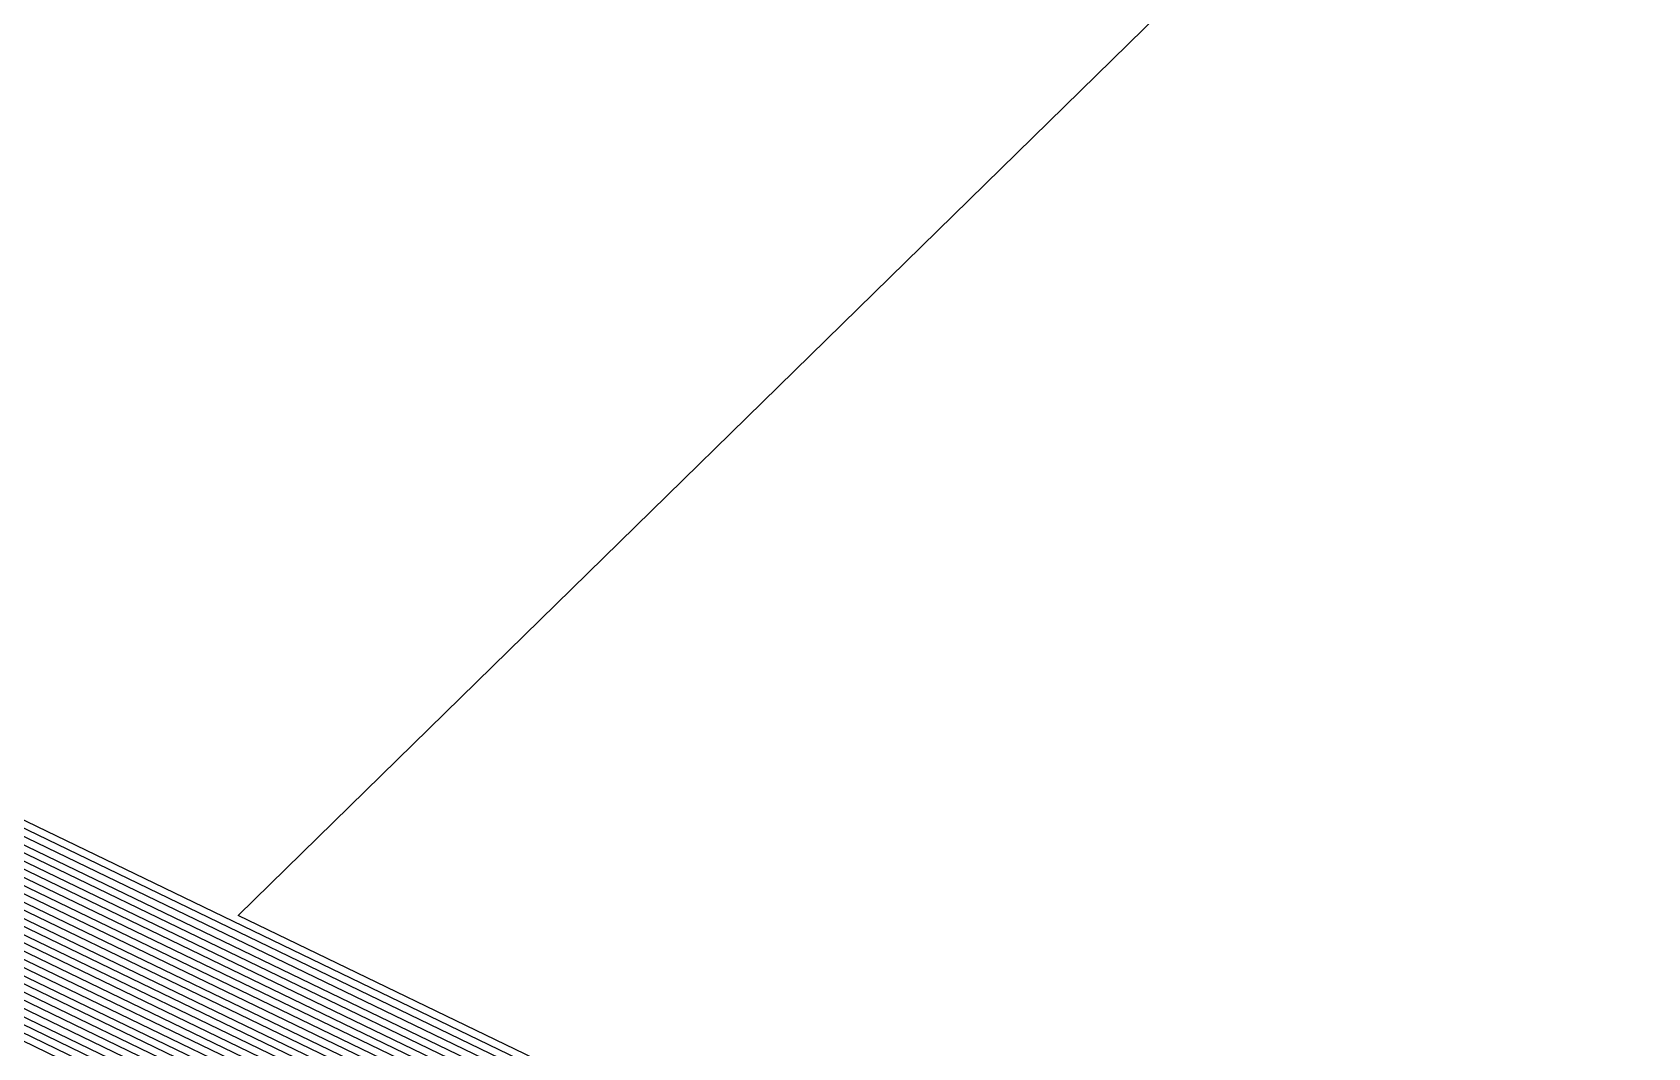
# Model space of a CAD drawing. Extents: x 7084 to 11035, y 13750 to 16729.
# Drawn here: x 8696.0922 to 8696.5852, y 15506.4406 to 15506.7505 of the extents above; entities that cross this region are included whole.
import ezdxf

# ---------------------------------------------------------------- set-up
doc = ezdxf.new("R2010")
doc.units = 0
doc.layers.add('Default', color=7, linetype='Continuous')

msp = doc.modelspace()

# ---------------------------------------------------------------- linework, layer by layer
at = {"layer": 'Default'}
for points in [[(8590.36024, 15364.27159), (8615.8985, 15368.20056), (8663.18388, 15435.18828), (8682.17387, 15426.0207), (8748.93775, 15408.61236), (8820.55323, 15453.372), (8747.19132, 15542.26392), (8705.8166, 15501.7467), (8686.82661, 15510.91428), (8728.20133, 15551.4315), (8755.8873, 15607.88145), (8844.54739, 15670.92871), (8994.28456, 15706.39276), (9014.20778, 15738.43792), (9073.97745, 15697.13528), (9263.11906, 15691.22453), (9369.51114, 15653.79028), (9477.87359, 15612.41557), (9558.27802, 15633.779), (9855.78198, 15552.99975)], [(8821.22225, 15453.09493), (8747.43257, 15542.50517), (8705.8166, 15501.7517), (8687.49292, 15510.59761), (8729.10889, 15551.35108), (8755.82343, 15605.82033), (8845.00049, 15669.23521), (8995.61076, 15704.90606), (9014.83492, 15735.82682), (9072.50741, 15695.9734), (9262.75188, 15690.02818), (9369.76433, 15652.37566), (9478.75863, 15610.75969), (9556.34185, 15631.37353), (9855.58053, 15550.12327)], [(9855.4798, 15548.68502), (9555.37376, 15630.17079), (9479.20115, 15609.93175), (9369.89092, 15651.66835), (9262.5683, 15689.43001), (9071.77239, 15695.39245), (9015.14849, 15734.52127), (8996.27386, 15704.1627), (8845.22704, 15668.38847), (8755.79149, 15604.78977), (8729.56268, 15551.31087), (8687.82608, 15510.43928), (8705.8166, 15501.7542), (8747.5532, 15542.6258), (8821.55675, 15452.9564), (8749.31491, 15407.80528), (8681.96708, 15425.36588), (8663.97656, 15434.05095), (8616.27761, 15366.47733), (8592.08347, 15362.75515), (8536.43465, 15247.48265), (8527.53731, 15248.0144), (8468.21703, 15216.98121)], [(8469.89389, 15216.70741), (8528.11565, 15247.16592), (8536.84822, 15246.64401), (8592.65788, 15362.24967), (8616.40398, 15365.90292), (8664.24079, 15433.67184), (8681.89815, 15425.1476), (8749.44062, 15407.53625), (8821.89126, 15452.81786), (8747.67382, 15542.74642), (8705.8166, 15501.7567), (8688.15924, 15510.28094), (8730.01646, 15551.27066), (8755.75956, 15603.75921), (8845.45359, 15667.54172), (8996.93696, 15703.41935), (9015.46206, 15733.21572), (9071.03737, 15694.81151), (9262.38471, 15688.83184), (9370.01752, 15650.96104), (9479.64367, 15609.10381), (9554.40568, 15628.96805), (9855.37908, 15547.24678)], [(8822.22577, 15452.67933), (8747.79445, 15542.86705), (8705.8166, 15501.7592), (8688.4924, 15510.12261), (8730.47025, 15551.23046), (8755.72762, 15602.72866), (8845.68014, 15666.69497), (8997.60006, 15702.67599), (9015.77563, 15731.91017), (9070.30235, 15694.23057), (9262.20112, 15688.23366), (9370.14411, 15650.25372), (9480.08619, 15608.27588), (9553.43759, 15627.76532), (9855.27835, 15545.80854)], [(8473.24762, 15216.15982), (8529.27233, 15245.46895), (8537.67538, 15244.96674), (8593.8067, 15361.23871), (8616.65672, 15364.7541), (8664.76925, 15432.91362), (8681.76029, 15424.71105), (8749.69206, 15406.99819), (8822.56028, 15452.54079), (8747.91507, 15542.98767), (8705.8166, 15501.7617), (8688.82555, 15509.96427), (8730.92403, 15551.19025), (8755.69569, 15601.6981), (8845.90669, 15665.84822), (8998.26316, 15701.93264), (9016.0892, 15730.60462), (9069.56733, 15693.64963), (9262.01754, 15687.63549), (9370.27071, 15649.54641), (9480.52871, 15607.44794), (9552.46951, 15626.56258), (9855.17763, 15544.37029)], [(9854.97617, 15541.49381), (9550.53334, 15624.15712), (9481.41374, 15605.79206), (9370.52389, 15648.13179), (9261.65036, 15686.43914), (9068.09729, 15692.48775), (9016.71635, 15727.99353), (8999.58936, 15700.44593), (8846.35979, 15664.15473), (8755.63182, 15599.63698), (8731.8316, 15551.10983), (8689.49187, 15509.6476), (8705.8166, 15501.7667), (8748.15633, 15543.22893), (8823.2293, 15452.26372), (8749.94349, 15406.46013), (8681.62243, 15424.2745), (8665.2977, 15432.1554), (8616.90946, 15363.60528), (8594.95552, 15360.22774), (8538.50252, 15243.28946), (8530.42902, 15243.77198), (8476.60135, 15215.61223)], [(9854.87545, 15540.05556), (9549.56526, 15622.95438), (9481.85626, 15604.96412), (9370.65049, 15647.42448), (9261.46678, 15685.84096), (9067.36227, 15691.9068), (9017.02992, 15726.68798), (9000.25246, 15699.70258), (8846.58634, 15663.30798), (8755.59988, 15598.60642), (8732.28538, 15551.06962), (8689.82503, 15509.48927), (8705.8166, 15501.7692), (8748.27695, 15543.34955), (8823.56381, 15452.12519), (8750.06921, 15406.19111), (8681.5535, 15424.05622), (8665.56193, 15431.77629), (8617.03583, 15363.03087), (8595.52993, 15359.72226), (8538.9161, 15242.45082), (8531.00736, 15242.92349), (8478.27822, 15215.33843)], [(8479.95508, 15215.06464), (8531.5857, 15242.07501), (8539.32968, 15241.61219), (8596.10434, 15359.21678), (8617.1622, 15362.45646), (8665.82616, 15431.39718), (8681.48457, 15423.83795), (8750.19493, 15405.92208), (8823.89832, 15451.98666), (8748.39758, 15543.47018), (8705.8166, 15501.7717), (8690.15819, 15509.33093), (8732.73916, 15551.02941), (8755.56795, 15597.57586), (8846.81289, 15662.46123), (9000.91556, 15698.95923), (9017.34349, 15725.38243), (9066.62725, 15691.32586), (9261.28319, 15685.24279), (9370.77708, 15646.71716), (9482.29878, 15604.13619), (9548.59717, 15621.75165), (9854.77472, 15538.61732)], [(8481.63194, 15214.79084), (8532.16404, 15241.22652), (8539.74325, 15240.77355), (8596.67875, 15358.7113), (8617.28857, 15361.88205), (8666.09039, 15431.01807), (8681.41565, 15423.61967), (8750.32065, 15405.65305), (8824.23283, 15451.84812), (8748.5182, 15543.5908), (8705.8166, 15501.7742), (8690.49134, 15509.1726), (8733.19295, 15550.9892), (8755.53601, 15596.5453), (8847.03943, 15661.61449), (9001.57867, 15698.21587), (9017.65706, 15724.07688), (9065.89223, 15690.74492), (9261.0996, 15684.64462), (9370.90368, 15646.00985), (9482.7413, 15603.30825), (9547.62909, 15620.54891), (9854.674, 15537.17908)], [(8666.35462, 15430.63896), (8681.34672, 15423.4014), (8750.44636, 15405.38402), (8824.56734, 15451.70959), (8748.63883, 15543.71143), (8705.8166, 15501.7767), (8690.8245, 15509.01426), (8733.64673, 15550.94899), (8755.50408, 15595.51474), (8847.26598, 15660.76774), (9002.24177, 15697.47252), (9017.97063, 15722.77133), (9065.15721, 15690.16398), (9260.91602, 15684.04644), (9371.03027, 15645.30254), (9483.18382, 15602.48031), (9546.661, 15619.34618), (9854.57327, 15535.74084)], [(8484.98567, 15214.24325), (8533.32072, 15239.52955), (8540.5704, 15239.09627), (8597.82757, 15357.70034), (8617.54131, 15360.73323), (8666.61885, 15430.25985), (8681.27779, 15423.18312), (8750.57208, 15405.11499), (8824.90185, 15451.57105), (8748.75946, 15543.83206), (8705.8166, 15501.7792), (8691.15766, 15508.85593), (8734.10052, 15550.90878), (8755.47214, 15594.48418), (8847.49253, 15659.92099), (9002.90487, 15696.72917), (9018.2842, 15721.46578), (9064.42219, 15689.58304), (9260.73243, 15683.44827)], [(8540.98397, 15238.25763), (8598.40198, 15357.19486), (8617.66768, 15360.15882), (8666.88307, 15429.88074), (8681.20886, 15422.96485), (8750.6978, 15404.84596), (8825.23636, 15451.43252), (8748.88008, 15543.95268), (8705.8166, 15501.7817), (8691.49082, 15508.69759), (8734.5543, 15550.86858), (8755.44021, 15593.45363), (8847.71908, 15659.07424), (9003.56797, 15695.98581), (9018.59777, 15720.16023), (9063.68717, 15689.0021), (9260.54884, 15682.85009), (9371.28346, 15643.88792), (9484.06886, 15600.82443), (9544.72483, 15616.94071), (9854.37182, 15532.86435)], [(9854.27109, 15531.42611), (9543.75675, 15615.73797), (9484.51138, 15599.9965), (9371.41005, 15643.1806), (9260.36525, 15682.25192), (9062.95215, 15688.42115), (9018.91134, 15718.85468), (9004.23107, 15695.24246), (8847.94563, 15658.22749), (8755.40827, 15592.42307), (8735.00808, 15550.82837), (8691.82397, 15508.53926), (8705.8166, 15501.7842), (8749.00071, 15544.07331), (8825.57086, 15451.29399), (8750.82352, 15404.57693), (8681.13993, 15422.74657), (8667.1473, 15429.50163), (8617.79405, 15359.58441), (8598.97639, 15356.68938), (8541.39755, 15237.419), (8534.4774, 15237.83258), (8488.3394, 15213.69565)], [(8541.81113, 15236.58036), (8599.5508, 15356.1839), (8617.92042, 15359.01), (8667.41153, 15429.12252), (8681.071, 15422.5283), (8750.94924, 15404.30791), (8825.90537, 15451.15545), (8749.12133, 15544.19393), (8705.8166, 15501.7867), (8692.15713, 15508.38092), (8735.46187, 15550.78816), (8755.37634, 15591.39251), (8848.17218, 15657.38075), (9004.89417, 15694.4991), (9019.22491, 15717.54913), (9062.21713, 15687.84021), (9260.18167, 15681.65374), (9371.53665, 15642.47329), (9484.9539, 15599.16856), (9542.78866, 15614.53523), (9854.17037, 15529.98786)], [(9854.06964, 15528.54962), (9541.82058, 15613.3325), (9485.39642, 15598.34062), (9371.66324, 15641.76598), (9259.99808, 15681.05557), (9061.48211, 15687.25927), (9019.53848, 15716.24358), (9005.55727, 15693.75575), (8848.39873, 15656.534), (8755.3444, 15590.36195), (8735.91565, 15550.74795), (8692.49029, 15508.22259), (8705.8166, 15501.7892), (8749.24196, 15544.31456), (8826.23988, 15451.01692), (8751.07495, 15404.03888), (8681.00207, 15422.31002), (8667.67576, 15428.74341), (8618.04679, 15358.43559), (8600.12521, 15355.67842), (8542.2247, 15235.74172), (8535.63408, 15236.13561), (8491.69313, 15213.14806)], [(8493.36999, 15212.87426), (8536.21242, 15235.28712), (8542.63828, 15234.90308), (8600.69962, 15355.17294), (8618.17316, 15357.86118), (8667.93999, 15428.3643), (8680.93314, 15422.09174), (8751.20067, 15403.76985), (8826.57439, 15450.87838), (8749.36259, 15544.43519), (8705.8166, 15501.7917), (8692.82345, 15508.06426), (8736.36943, 15550.70774), (8755.31247, 15589.33139), (8848.62528, 15655.68725), (9006.22037, 15693.0124), (9019.85205, 15714.93803), (9060.74709, 15686.67833), (9259.81449, 15680.4574), (9371.78983, 15641.05867), (9485.83894, 15597.51268), (9540.8525, 15612.12977), (9853.96891, 15527.11138)], [(9853.86819, 15525.67313), (9539.88441, 15610.92703), (9486.28146, 15596.68474), (9371.91643, 15640.35136), (9259.63091, 15679.85922), (9060.01207, 15686.09739), (9020.16562, 15713.63248), (9006.88347, 15692.26904), (8848.85183, 15654.84051), (8755.28053, 15588.30083), (8736.82322, 15550.66753), (8693.15661, 15507.90592), (8705.8166, 15501.7942), (8749.48321, 15544.55581), (8826.9089, 15450.73985), (8751.32639, 15403.50082), (8680.86421, 15421.87347), (8668.20422, 15427.98519), (8618.29953, 15357.28677), (8601.27403, 15354.66746), (8543.05185, 15234.06444), (8536.79076, 15234.43864), (8495.04686, 15212.60047)], [(8751.45211, 15403.23179), (8827.24341, 15450.60132), (8749.60384, 15544.67644), (8705.8166, 15501.7967), (8693.48976, 15507.74759), (8737.277, 15550.62732), (8755.24859, 15587.27027), (8849.07838, 15653.99376), (9007.54657, 15691.52569), (9020.47919, 15712.32693), (9059.27705, 15685.51644), (9259.44732, 15679.26105), (9372.04302, 15639.64404), (9486.72398, 15595.85681), (9538.91633, 15609.72429), (9853.76746, 15524.23489)], [(8490.03723, 15107.51035), (8498.40059, 15212.05287), (8537.94744, 15232.74167), (8543.879, 15232.38717), (8602.42285, 15353.6565), (8618.55227, 15356.13795), (8668.73267, 15427.22697), (8680.72635, 15421.43692), (8751.57782, 15402.96276), (8827.57792, 15450.46278), (8749.72446, 15544.79706), (8705.8166, 15501.7992), (8693.82292, 15507.58925), (8737.73078, 15550.58712), (8755.21666, 15586.23972), (8849.30493, 15653.14701), (9008.20967, 15690.78233), (9020.79276, 15711.02138), (9058.54203, 15684.9355), (9259.26373, 15678.66287), (9372.16962, 15638.93673), (9487.1665, 15595.02887), (9537.94824, 15608.52156), (9853.66674, 15522.79665)], [(8500.07745, 15211.77908), (8538.52578, 15231.89318), (8544.29258, 15231.54853), (8602.99726, 15353.15102), (8618.67864, 15355.56354), (8668.9969, 15426.84786), (8680.65742, 15421.21864), (8751.70354, 15402.69373), (8827.91243, 15450.32425), (8749.84509, 15544.91769), (8705.8166, 15501.8017), (8694.15608, 15507.43092), (8738.18457, 15550.54691), (8755.18472, 15585.20916), (8849.53148, 15652.30026), (9008.87277, 15690.03898), (9021.10633, 15709.71583), (9057.80701, 15684.35456), (9259.08014, 15678.0647), (9372.29621, 15638.22942), (9487.60902, 15594.20093), (9536.98016, 15607.31883), (9853.56601, 15521.35841)], [(8501.75432, 15211.50528), (8539.10412, 15231.0447), (8544.70615, 15230.70989), (8603.57167, 15352.64554), (8618.80501, 15354.98913), (8669.26113, 15426.46875), (8680.58849, 15421.00037), (8751.82926, 15402.4247), (8828.24694, 15450.18571), (8749.96572, 15545.03832), (8705.8166, 15501.8042), (8694.48924, 15507.27258), (8738.63835, 15550.5067), (8755.15279, 15584.1786), (8849.75803, 15651.45352), (9009.53587, 15689.29563), (9021.4199, 15708.41028), (9057.07199, 15683.77362), (9258.89656, 15677.46652), (9372.4228, 15637.52211)], [(9853.36456, 15518.48192), (9535.04399, 15604.91336), (9488.49406, 15592.54505), (9372.5494, 15636.8148), (9258.71297, 15676.86835), (9056.33697, 15683.19268), (9021.73347, 15707.10473), (9010.19898, 15688.55227), (8849.98457, 15650.60677), (8755.12086, 15583.14804), (8739.09214, 15550.46649), (8694.82239, 15507.11425), (8705.8166, 15501.8067), (8750.08634, 15545.15894), (8828.58145, 15450.04718), (8751.95498, 15402.15568), (8680.51957, 15420.78209), (8669.52536, 15426.08964), (8618.93138, 15354.41472), (8604.14608, 15352.14006), (8545.11973, 15229.87125), (8539.68246, 15230.19621), (8503.43118, 15211.23148)], [(8828.91596, 15449.90864), (8750.20697, 15545.27957), (8705.8166, 15501.8092), (8695.15555, 15506.95591), (8739.54592, 15550.42628), (8755.08892, 15582.11748), (8850.21112, 15649.76002), (9010.86208, 15687.80892), (9022.04704, 15705.79918), (9055.60195, 15682.61174), (9258.52938, 15676.27018), (9372.67599, 15636.10748), (9488.93658, 15591.71712), (9534.0759, 15603.71062), (9853.26383, 15517.04368)], [(8498.30667, 15104.70534), (8506.78491, 15210.68389), (8540.83914, 15228.49924), (8545.94687, 15228.19398), (8605.2949, 15351.1291), (8619.18412, 15353.2659), (8670.05382, 15425.33142), (8680.38171, 15420.34554), (8752.20641, 15401.61762), (8829.25046, 15449.77011), (8750.32759, 15545.40019), (8705.8166, 15501.8117), (8695.48871, 15506.79758), (8739.9997, 15550.38607), (8755.05698, 15581.08692), (8850.43767, 15648.91327), (9011.52518, 15687.06557), (9022.36061, 15704.49363), (9054.86693, 15682.03079), (9258.3458, 15675.672), (9372.80259, 15635.40017), (9489.3791, 15590.88918), (9533.10782, 15602.50789), (9853.16311, 15515.60543)], [(8508.46177, 15210.41009), (8541.41748, 15227.65076), (8546.36045, 15227.35534), (8605.86931, 15350.62362), (8619.31049, 15352.69149), (8670.31804, 15424.95231), (8680.31278, 15420.12727), (8752.33213, 15401.34859), (8829.58497, 15449.63158), (8750.44822, 15545.52082), (8705.8166, 15501.8142), (8695.82187, 15506.63924), (8740.45349, 15550.34586), (8755.02505, 15580.05636), (8850.66422, 15648.06653), (9012.18828, 15686.32221), (9022.67418, 15703.18808), (9054.13191, 15681.44985), (9258.16221, 15675.07383), (9372.92918, 15634.69286), (9489.82162, 15590.06124), (9532.13974, 15601.30515), (9853.06238, 15514.16719)], [(8546.77403, 15226.5167), (8606.44372, 15350.11813), (8619.43686, 15352.11708), (8670.58227, 15424.5732), (8680.24385, 15419.90899), (8752.45785, 15401.07956), (8829.91948, 15449.49304), (8750.56885, 15545.64145), (8705.8166, 15501.8167), (8696.15503, 15506.48091), (8740.90727, 15550.30565), (8754.99311, 15579.0258), (8850.89077, 15647.21978), (9012.85138, 15685.57886), (9022.98776, 15701.88254), (9053.39689, 15680.86891), (9257.97862, 15674.47565), (9373.05577, 15633.98555), (9490.26413, 15589.2333), (9531.17165, 15600.10242), (9852.96165, 15512.72895)], [(8474.92449, 15215.88603), (8529.85067, 15244.62046), (8538.08895, 15244.1281), (8594.38111, 15360.73322), (8616.78309, 15364.17969), (8665.03348, 15432.53451), (8681.69136, 15424.49278), (8749.81778, 15406.72916), (8822.89479, 15452.40226), (8748.0357, 15543.1083), (8705.8166, 15501.7642), (8689.15871, 15509.80594), (8731.37781, 15551.15004), (8755.66375, 15600.66754), (8846.13324, 15665.00148)], [(8464.8633, 15217.5288), (8526.38063, 15249.71137), (8535.6075, 15249.15993), (8590.93465, 15363.76611), (8616.02487, 15367.62615), (8663.4481, 15434.80917), (8682.10494, 15425.80243), (8749.06347, 15408.34334), (8820.88774, 15453.23346), (8747.31194, 15542.38454), (8705.8166, 15501.7492), (8687.15977, 15510.75595), (8728.65511, 15551.39129), (8755.85536, 15606.85089)]]:
    msp.add_lwpolyline(points, dxfattribs=at)

doc.saveas('drawing.dxf')
